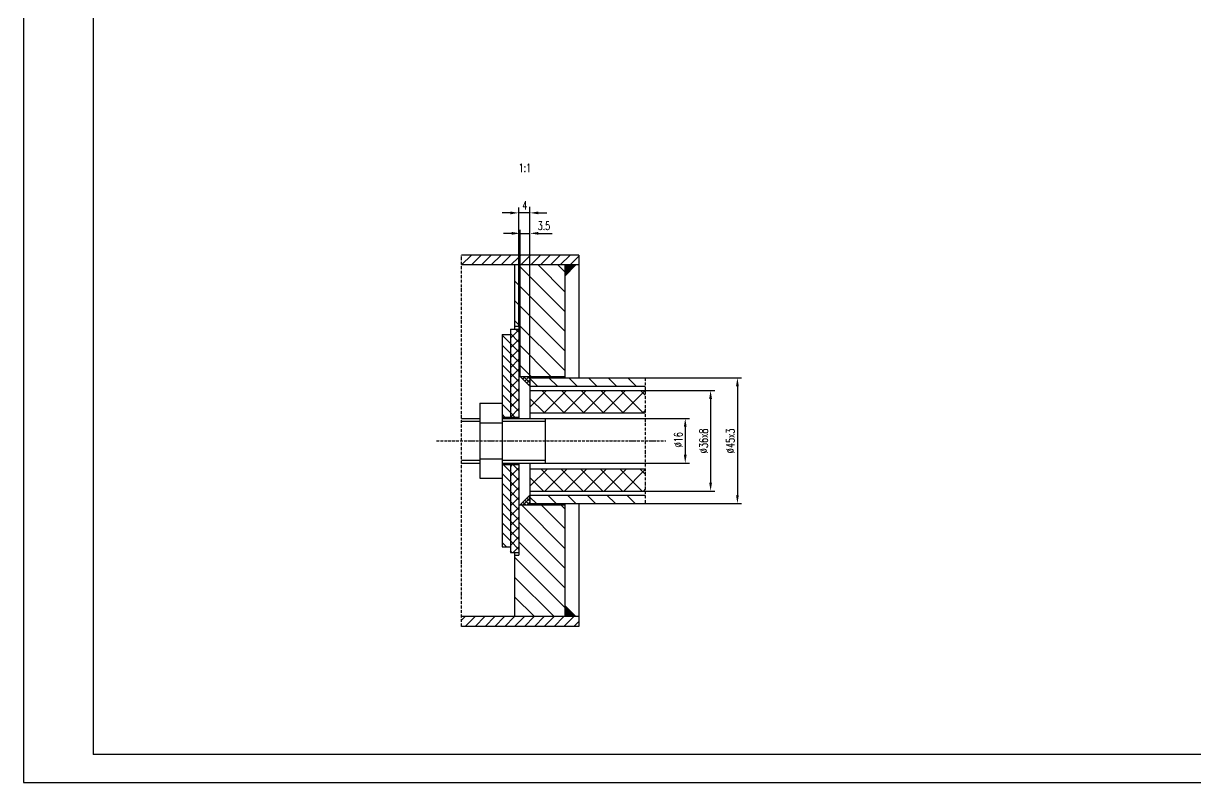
# Model space of a CAD drawing. Header units: millimetres. Extents: x 1545 to 36024, y 3418 to 15628.
# Drawn here: x 27624 to 31824, y 9688 to 12407 of the extents above; entities that cross this region are included whole.
import ezdxf

# ---------------------------------------------------------------- set-up
doc = ezdxf.new("R2010")
doc.units = ezdxf.units.MM
for name, pattern in [('DASHDOT-M', [36, 30, -3, 0, -3]), ('DASHDOT-S', [14, 10, -2, 0, -2]), ('DIVIDE-M', [39, 30, -3, 0, -3, 0, -3]), ('DIVIDE-S', [16, 10, -2, 0, -2, 0, -2])]:
    doc.linetypes.add(name, pattern=pattern)
for name, color, linetype in [('CDR_DIM', 7, 'Continuous'), ('CDR_DWG1', 1, 'Continuous'), ('CDR_DWG3', 3, 'DASHDOT-M'), ('CDR_DWG4', 6, 'DIVIDE-M'), ('CDR_TEXT', 7, 'Continuous')]:
    doc.layers.add(name, color=color, linetype=linetype)
doc.styles.add('HZ', font='simplex.shx', dxfattribs={"width": 0.7, "height": 30, "bigfont": 'HZ.shx'})

msp = doc.modelspace()

# ---------------------------------------------------------------- linework, layer by layer
msp.add_line((27623.6, 9688), (36023.6, 9688))
at = {"layer": 'CDR_DIM', "color": 0, "linetype": 'Continuous'}
for p, q in [((29368.5, 11728.1), (29338.5, 11728.1)), ((29398.5, 11322.1), (29398.5, 11748)), ((29438.5, 11728.1), (29398.5, 11728.1)), ((29438.5, 11142.1), (29438.5, 11749.7)), ((29468.5, 11728.1), (29498.5, 11728.1)), ((29373.5, 11654.9), (29343.5, 11654.9)), ((29403.5, 11142.1), (29403.5, 11667.9)), ((29403.5, 11654.9), (29438.5, 11654.9)), ((29438.5, 11654.9), (29438.5, 11669.9)), ((29468.5, 11654.9), (29518, 11654.9)), ((29193.7, 11542.1), (29228.7, 11577.1)), ((29229, 11542.1), (29264, 11577.1)), ((29264.4, 11542.1), (29299.4, 11577.1)), ((29299.8, 11542.1), (29334.8, 11577.1)), ((29335.1, 11542.1), (29370.1, 11577.1)), ((29370.5, 11542.1), (29398.5, 11570.1)), ((29403.5, 11575.1), (29405.5, 11577.1)), ((29405.8, 11542.1), (29438.5, 11574.8)), ((29438.5, 11574.8), (29440.8, 11577.1)), ((29441.2, 11542.1), (29476.2, 11577.1)), ((29476.5, 11542.1), (29511.5, 11577.1)), ((29511.9, 11542.1), (29546.9, 11577.1)), ((29547.2, 11542.1), (29582.2, 11577.1)), ((29582.6, 11542.1), (29613.5, 11573)), ((29563.5, 11375.3), (29396.7, 11542.1)), ((29563.5, 11446), (29467.4, 11542.1)), ((29563.5, 11516.7), (29538.1, 11542.1)), ((29563.5, 11540.7), (29564.9, 11542.1)), ((29563.5, 11537.1), (29568.5, 11542.1)), ((29563.5, 11533.6), (29572, 11542.1)), ((29563.5, 11530.1), (29575.5, 11542.1)), ((29563.5, 11526.5), (29579.1, 11542.1)), ((29563.5, 11523), (29582.6, 11542.1)), ((29563.5, 11519.4), (29586.1, 11542.1)), ((29563.5, 11515.9), (29589.7, 11542.1)), ((29563.5, 11512.4), (29593.2, 11542.1)), ((29563.5, 11508.8), (29596.7, 11542.1)), ((29563.5, 11505.3), (29600.3, 11542.1)), ((29582.3, 11520.9), (29563.5, 11539.7)), ((29580.5, 11519.1), (29563.5, 11536.1)), ((29578.7, 11517.3), (29563.5, 11532.6)), ((29577, 11515.6), (29563.5, 11529.1)), ((29575.2, 11513.8), (29563.5, 11525.5)), ((29573.4, 11512), (29563.5, 11522)), ((29571.7, 11510.3), (29563.5, 11518.4)), ((29569.9, 11508.5), (29563.5, 11514.9)), ((29568.1, 11506.7), (29563.5, 11511.4)), ((29584, 11522.6), (29564.6, 11542.1)), ((29585.8, 11524.4), (29568.1, 11542.1)), ((29587.6, 11526.2), (29571.6, 11542.1)), ((29589.3, 11528), (29575.2, 11542.1)), ((29591.1, 11529.7), (29578.7, 11542.1)), ((29592.9, 11531.5), (29582.3, 11542.1)), ((29594.6, 11533.3), (29585.8, 11542.1)), ((29596.4, 11535), (29589.3, 11542.1)), ((29598.2, 11536.8), (29592.9, 11542.1)), ((29599.9, 11538.6), (29596.4, 11542.1)), ((29601.7, 11540.3), (29599.9, 11542.1)), ((29603.5, 11542.1), (29603.5, 11542.1)), ((29563.5, 11304.6), (29383.5, 11484.6)), ((29566.4, 11505), (29563.5, 11507.8)), ((29564.6, 11503.2), (29563.5, 11504.3)), ((29563.5, 11233.8), (29383.5, 11413.8)), ((29563.5, 11163.1), (29383.5, 11343.1)), ((29398.5, 11309.9), (29368.5, 11279.9)), ((29398.5, 11300.9), (29387.3, 11312.1)), ((29368.5, 11260.2), (29338.5, 11290.2)), ((29398.5, 11265.6), (29368.5, 11295.6)), ((29398.5, 11274.5), (29368.5, 11244.5)), ((29398.5, 11230.2), (29368.5, 11260.2)), ((29513.8, 11142.1), (29398.5, 11257.4)), ((29368.5, 11224.9), (29338.5, 11254.9)), ((29368.5, 11189.5), (29338.5, 11219.5)), ((29398.5, 11239.2), (29368.5, 11209.2)), ((29398.5, 11194.9), (29368.5, 11224.9)), ((29368.5, 11154.1), (29338.5, 11184.1)), ((29398.5, 11203.8), (29368.5, 11173.8)), ((29398.5, 11159.5), (29368.5, 11189.5)), ((29443.1, 11142.1), (29398.5, 11186.7)), ((29368.5, 11118.8), (29338.5, 11148.8)), ((29398.5, 11168.5), (29368.5, 11138.5)), ((29398.5, 11124.1), (29368.5, 11154.1)), ((29398.5, 11133.1), (29368.5, 11103.1)), ((29405.5, 11140.1), (29407.5, 11142.1)), ((29412.5, 11133), (29421.6, 11142.1)), ((29438.5, 11119.5), (29415.9, 11142.1)), ((29419.6, 11126), (29435.8, 11142.1)), ((29426.7, 11118.9), (29438.5, 11130.7)), ((29438.5, 11133.6), (29430, 11142.1)), ((29466, 11107.1), (29438.5, 11134.6)), ((29536.7, 11107.1), (29506.7, 11137.1)), ((29607.4, 11107.1), (29577.4, 11137.1)), ((29678.1, 11107.1), (29648.1, 11137.1)), ((29748.8, 11107.1), (29718.8, 11137.1)), ((29819.5, 11107.1), (29789.5, 11137.1)), ((29851.4, 11137.1), (30196.9, 11137.1)), ((29368.5, 11083.4), (29338.5, 11113.4)), ((29398.5, 11088.8), (29368.5, 11118.8)), ((29398.5, 11097.8), (29368.5, 11067.8)), ((29433.8, 11111.8), (29438.5, 11116.5)), ((29498.3, 11092.1), (29438.5, 11032.3)), ((29561, 11012.1), (29481, 11092.1)), ((29569, 11092.1), (29489, 11012.1)), ((29631.7, 11012.1), (29551.7, 11092.1)), ((29639.7, 11092.1), (29559.7, 11012.1)), ((29702.4, 11012.1), (29622.4, 11092.1)), ((29710.4, 11092.1), (29630.4, 11012.1)), ((29773.1, 11012.1), (29693.1, 11092.1)), ((29781.1, 11092.1), (29701.1, 11012.1)), ((29843.8, 11012.1), (29763.8, 11092.1)), ((29851.4, 11091.7), (29771.8, 11012.1)), ((29851.4, 11075.2), (29834.5, 11092.1)), ((29851.4, 11092.1), (30100.8, 11092.1)), ((30181.9, 11107.1), (30181.9, 10717.1)), ((29368.5, 11048.1), (29338.5, 11078.1)), ((29398.5, 11053.4), (29368.5, 11083.4)), ((29398.5, 11062.4), (29368.5, 11032.4)), ((29398.5, 11018.1), (29368.5, 11048.1)), ((29490.2, 11012.1), (29438.5, 11063.9)), ((30085.8, 11062.1), (30085.8, 10762.1)), ((29368.5, 11012.7), (29338.5, 11042.7)), ((29348.7, 10997.1), (29338.5, 11007.4)), ((29398.5, 11027), (29368.5, 10997.1)), ((29384.1, 10997.1), (29368.5, 11012.7)), ((29851.4, 11021), (29842.5, 11012.1)), ((29193.5, 10982.1), (29258.5, 10982.1)), ((29338.5, 10982.1), (29493.5, 10982.1)), ((29851.4, 10992.1), (30010, 10992.1)), ((29995, 10962.1), (29995, 10862.1)), ((29193.5, 10842.1), (29258.5, 10842.1)), ((29338.5, 10842.1), (29493.5, 10842.1)), ((29368.5, 10765.2), (29338.5, 10795.2)), ((29368.5, 10800.6), (29342, 10827.1)), ((29375.3, 10827.1), (29368.5, 10820.3)), ((29398.5, 10814.9), (29368.5, 10784.9)), ((29398.5, 10770.6), (29368.5, 10800.6)), ((29398.5, 10805.9), (29377.3, 10827.1)), ((29501.1, 10812.1), (29438.5, 10749.5)), ((29558.1, 10732.1), (29478.1, 10812.1)), ((29571.8, 10812.1), (29491.8, 10732.1)), ((29628.8, 10732.1), (29548.8, 10812.1)), ((29642.5, 10812.1), (29562.5, 10732.1)), ((29699.5, 10732.1), (29619.5, 10812.1)), ((29713.2, 10812.1), (29633.2, 10732.1)), ((29770.2, 10732.1), (29690.2, 10812.1)), ((29783.9, 10812.1), (29703.9, 10732.1)), ((29841, 10732.1), (29761, 10812.1)), ((29851.4, 10808.8), (29774.7, 10732.1)), ((29851.4, 10792.4), (29831.7, 10812.1)), ((29851.4, 10832.1), (30010, 10832.1)), ((29368.5, 10729.9), (29338.5, 10759.9)), ((29398.5, 10779.6), (29368.5, 10749.6)), ((29398.5, 10735.2), (29368.5, 10765.2)), ((29487.4, 10732.1), (29438.5, 10781)), ((29368.5, 10694.5), (29338.5, 10724.5)), ((29398.5, 10744.2), (29368.5, 10714.2)), ((29398.5, 10699.9), (29368.5, 10729.9)), ((29438.5, 10709.4), (29434.6, 10713.2)), ((29461.7, 10687.1), (29438.5, 10710.3)), ((29532.4, 10687.1), (29502.4, 10717.1)), ((29603.1, 10687.1), (29573.1, 10717.1)), ((29673.8, 10687.1), (29643.8, 10717.1)), ((29744.5, 10687.1), (29714.5, 10717.1)), ((29815.2, 10687.1), (29785.2, 10717.1)), ((29851.4, 10738.1), (29845.4, 10732.1)), ((29851.4, 10732.1), (30100.8, 10732.1)), ((29368.5, 10659.2), (29338.5, 10689.2)), ((29398.5, 10708.8), (29368.5, 10678.8)), ((29398.5, 10664.5), (29368.5, 10694.5)), ((29398.5, 10673.5), (29368.5, 10643.5)), ((29409.2, 10682.1), (29406.3, 10685)), ((29563.5, 10526.7), (29408.1, 10682.1)), ((29423.3, 10682.1), (29413.4, 10692)), ((29414.2, 10682.1), (29438.5, 10706.4)), ((29437.5, 10682.1), (29420.5, 10699.1)), ((29438.5, 10695.2), (29427.5, 10706.2)), ((29428.3, 10682.1), (29438.5, 10692.3)), ((29563.5, 10597.5), (29478.8, 10682.1)), ((29563.5, 10668.2), (29549.5, 10682.1)), ((29851.4, 10687.1), (30196.9, 10687.1)), ((29368.5, 10623.8), (29338.5, 10653.8)), ((29398.5, 10629.2), (29368.5, 10659.2)), ((29398.5, 10638.1), (29368.5, 10608.1)), ((29368.5, 10588.5), (29338.5, 10618.5)), ((29398.5, 10593.8), (29368.5, 10623.8)), ((29398.5, 10602.8), (29368.5, 10572.8)), ((29398.5, 10558.5), (29368.5, 10588.5)), ((29563.5, 10456), (29398.5, 10621)), ((29368.5, 10553.1), (29338.5, 10583.1)), ((29354.1, 10532.1), (29338.5, 10547.7)), ((29398.5, 10567.4), (29368.5, 10537.4)), ((29398.5, 10523.1), (29368.5, 10553.1)), ((29563.5, 10385.3), (29398.5, 10550.3)), ((29374.1, 10512.1), (29368.5, 10517.7)), ((29398.5, 10532.1), (29378.5, 10512.1)), ((29563.5, 10314.6), (29383.5, 10494.6)), ((29525.3, 10282.1), (29383.5, 10423.9)), ((29454.6, 10282.1), (29383.5, 10353.2)), ((29564.6, 10321), (29563.5, 10319.9)), ((29566.4, 10319.2), (29563.5, 10316.4)), ((29563.5, 10318.9), (29600.3, 10282.1)), ((29568.1, 10317.5), (29563.5, 10312.8)), ((29569.9, 10315.7), (29563.5, 10309.3)), ((29563.5, 10315.4), (29596.7, 10282.1)), ((29571.7, 10313.9), (29563.5, 10305.8)), ((29573.4, 10312.2), (29563.5, 10302.2)), ((29563.5, 10311.8), (29593.2, 10282.1)), ((29575.2, 10310.4), (29563.5, 10298.7)), ((29577, 10308.6), (29563.5, 10295.2)), ((29563.5, 10308.3), (29589.7, 10282.1)), ((29578.7, 10306.9), (29563.5, 10291.6)), ((29580.5, 10305.1), (29563.5, 10288.1)), ((29563.5, 10304.8), (29586.1, 10282.1)), ((29582.3, 10303.3), (29563.5, 10284.5)), ((29563.5, 10301.2), (29582.6, 10282.1)), ((29563.5, 10297.7), (29579.1, 10282.1)), ((29563.5, 10294.1), (29575.5, 10282.1)), ((29563.5, 10290.6), (29572, 10282.1)), ((29584, 10301.6), (29564.6, 10282.1)), ((29585.8, 10299.8), (29568.1, 10282.1)), ((29587.6, 10298), (29571.6, 10282.1)), ((29589.3, 10296.3), (29575.2, 10282.1)), ((29591.1, 10294.5), (29578.7, 10282.1)), ((29592.9, 10292.7), (29582.3, 10282.1)), ((29594.6, 10290.9), (29585.8, 10282.1)), ((29193.5, 10269.1), (29206.5, 10282.1)), ((29206.8, 10247.1), (29241.8, 10282.1)), ((29242.2, 10247.1), (29277.2, 10282.1)), ((29277.5, 10247.1), (29312.5, 10282.1)), ((29312.9, 10247.1), (29347.9, 10282.1)), ((29348.3, 10247.1), (29383.3, 10282.1)), ((29383.9, 10282.1), (29383.5, 10282.5)), ((29383.6, 10247.1), (29418.6, 10282.1)), ((29419, 10247.1), (29454, 10282.1)), ((29454.3, 10247.1), (29489.3, 10282.1)), ((29489.7, 10247.1), (29524.7, 10282.1)), ((29525, 10247.1), (29560, 10282.1)), ((29560.4, 10247.1), (29595.4, 10282.1)), ((29563.5, 10287.1), (29568.5, 10282.1)), ((29563.5, 10283.5), (29564.9, 10282.1)), ((29596.4, 10289.2), (29589.3, 10282.1)), ((29598.2, 10287.4), (29592.9, 10282.1)), ((29595.7, 10247.1), (29613.5, 10264.8)), ((29599.9, 10285.6), (29596.4, 10282.1)), ((29601.7, 10283.9), (29599.9, 10282.1)), ((29603.5, 10282.1), (29603.5, 10282.1))]:
    msp.add_line(p, q, dxfattribs=at)
for points in [[(29368.5, 11733.1), (29368.5, 11723.1), (29398.5, 11728.1)], [(29468.5, 11733.1), (29468.5, 11723.1), (29438.5, 11728.1)], [(29373.5, 11659.9), (29373.5, 11649.9), (29403.5, 11654.9)], [(29468.5, 11659.9), (29468.5, 11649.9), (29438.5, 11654.9)], [(30176.9, 11107.1), (30186.9, 11107.1), (30181.9, 11137.1)], [(30080.8, 11062.1), (30090.8, 11062.1), (30085.8, 11092.1)], [(29990, 10962.1), (30000, 10962.1), (29995, 10992.1)], [(29990, 10862.1), (30000, 10862.1), (29995, 10832.1)], [(30080.8, 10762.1), (30090.8, 10762.1), (30085.8, 10732.1)], [(30176.9, 10717.1), (30186.9, 10717.1), (30181.9, 10687.1)]]:
    msp.add_solid(points, dxfattribs=at)
at = {"layer": 'CDR_DWG1', "color": 1}
msp.add_line((27873.6, 15528), (27873.6, 9788), dxfattribs=at)
at = {"layer": 'CDR_DWG1'}
for p, q in [((29613.5, 11577.1), (29193.5, 11577.1)), ((29613.5, 11577.1), (29613.5, 11137.1)), ((29613.5, 11542.1), (29193.5, 11542.1)), ((29383.5, 11542.1), (29383.5, 11312.1)), ((29563.5, 11542.1), (29563.5, 11137.1)), ((29603.5, 11542.1), (29563.5, 11502.1)), ((29368.5, 11312.1), (29398.5, 11312.1)), ((29368.5, 11312.1), (29368.5, 10992.1)), ((29383.5, 11322.1), (29398.5, 11322.1)), ((29398.5, 11322.1), (29398.5, 10992.1)), ((29338.5, 11292.1), (29368.5, 11292.1)), ((29338.5, 11292.1), (29338.5, 10532.1)), ((29398.5, 11142.1), (29563.5, 11142.1)), ((29438.5, 11107.1), (29403.5, 11142.1)), ((29438.5, 11142.1), (29438.5, 10992.1)), ((29438.5, 11137.1), (29851.4, 11137.1)), ((29438.5, 11107.1), (29851.4, 11107.1)), ((29438.5, 11092.1), (29851.4, 11092.1)), ((29258.5, 11046.1), (29338.5, 11046.1)), ((29258.5, 11046.1), (29258.5, 10778.1)), ((29438.5, 11012.1), (29851.4, 11012.1)), ((29193.5, 10992.1), (29258.5, 10992.1)), ((29258.5, 10976.8), (29338.5, 10976.8)), ((29338.5, 10997.1), (29398.5, 10997.1)), ((29338.5, 10992.1), (29851.4, 10992.1)), ((29493.5, 10992.1), (29493.5, 10832.1)), ((29258.5, 10847.4), (29338.5, 10847.4)), ((29193.5, 10832.1), (29258.5, 10832.1)), ((29338.5, 10832.1), (29851.4, 10832.1)), ((29338.5, 10827.1), (29398.5, 10827.1)), ((29368.5, 10832.1), (29368.5, 10512.1)), ((29398.5, 10832.1), (29398.5, 10502.1)), ((29438.5, 10832.1), (29438.5, 10682.1)), ((29438.5, 10812.1), (29851.4, 10812.1)), ((29258.5, 10778.1), (29338.5, 10778.1)), ((29438.5, 10717.1), (29403.5, 10682.1)), ((29438.5, 10732.1), (29851.4, 10732.1)), ((29438.5, 10717.1), (29851.4, 10717.1)), ((29398.5, 10682.1), (29563.5, 10682.1)), ((29438.5, 10687.1), (29851.4, 10687.1)), ((29563.5, 10687.1), (29563.5, 10282.1)), ((29613.5, 10687.1), (29613.5, 10247.1)), ((29338.5, 10532.1), (29368.5, 10532.1)), ((29368.5, 10512.1), (29398.5, 10512.1)), ((29383.5, 10512.1), (29383.5, 10282.1)), ((29383.5, 10502.1), (29398.5, 10502.1)), ((29603.5, 10282.1), (29563.5, 10322.1)), ((29613.5, 10282.1), (29193.5, 10282.1)), ((29613.5, 10247.1), (29193.5, 10247.1)), ((35923.6, 9788), (27873.6, 9788))]:
    msp.add_line(p, q, dxfattribs=at)
at = {"layer": 'CDR_DWG3', "linetype": 'DASHDOT-S'}
msp.add_line((29103.6, 10912.1), (29925.6, 10912.1), dxfattribs=at)
at = {"layer": 'CDR_DWG4', "color": 3, "linetype": 'DIVIDE-S'}
for p, q in [((29193.5, 10247.1), (29193.5, 11577.1)), ((29851.4, 11137.1), (29851.4, 10687.1))]:
    msp.add_line(p, q, dxfattribs=at)
at = {"layer": 'CDR_TEXT', "color": 0, "linetype": 'Continuous'}
msp.add_line((27623.6, 15628), (27623.6, 9688), dxfattribs=at)

# ---------------------------------------------------------------- texts
at = {"layer": 'CDR_TEXT', "color": 0, "linetype": 'Continuous', "style": 'HZ', "width": 0.7}
for s, p in [('1:1', (29397.8, 11874.4)), ('4', (29411, 11739.9)), ('3.5', (29466.2, 11667))]:
    msp.add_text(s, height=30, dxfattribs=at).set_placement(p)
for s, p in [('16', (29985, 10907.1)), ('36x8', (30075.8, 10886.1)), ('45x3', (30171.9, 10886.1)), ('∅', (29985, 10888.1)), ('∅', (30075.8, 10867.1)), ('∅', (30171.9, 10867.1))]:
    msp.add_text(s, height=30, rotation=90, dxfattribs=at).set_placement(p)

doc.saveas('drawing.dxf')
